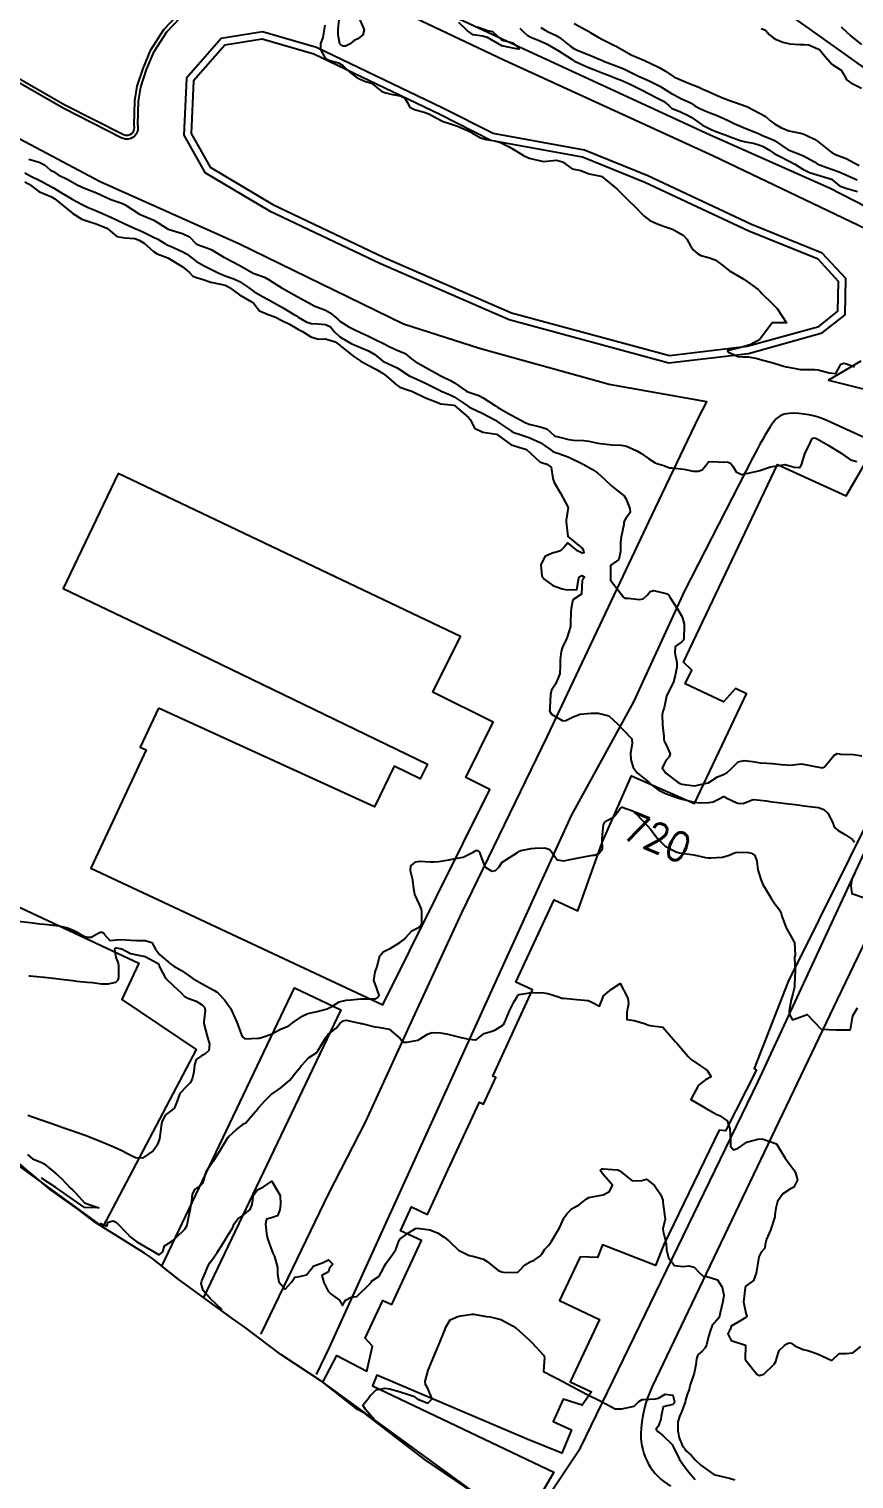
# Model space of a CAD drawing. Header units: metres. Extents: x 307586 to 320046, y 7427249 to 7434250.
# Drawn here: x 308768.1 to 308882.6, y 7432705.4 to 7432906.7 of the extents above; entities that cross this region are included whole.
import ezdxf
from ezdxf.enums import TextEntityAlignment as Align

# ---------------------------------------------------------------- set-up
doc = ezdxf.new("R2010")
doc.units = ezdxf.units.M
doc.header["$MEASUREMENT"] = 0
for name, color, linetype in [('Area', 45, 'Continuous'), ('Area Verde e Lazer', 45, 'Continuous'), ('Cotas', 45, 'Continuous'), ('Curvas de Nivel 1m', 11, 'Continuous'), ('Curvas de Nivel 5m', 15, 'Continuous'), ('Divisa', 42, 'FENCELINE2'), ('Edificações', 30, 'Continuous'), ('Linha Férrea', 20, 'Continuous'), ('Vias Primárias', 230, 'Continuous')]:
    doc.layers.add(name, color=color, linetype=linetype)
doc.styles.add('Style-STANDARD', font='STANDARD.shx')
doc.linetypes.add('FENCELINE2', pattern='A,0.25,-0.1,[132,ltypeshp.shx,S=0.1,R=0,X=-0.1,Y=0],-0.1,1', length=1.45)

msp = doc.modelspace()

# ---------------------------------------------------------------- linework, layer by layer
at = {"layer": 'Area'}
msp.add_polyline3d([(308831.27, 7432702.46, 730.18), (308823.05, 7432708, 729.55), (308814.64, 7432714.52, 723.76), (308813.67, 7432715.02, 728.98), (308808.86, 7432718.8, 725.49), (308803.02, 7432722.67, 722.21), (308798.07, 7432726.41, 722.05), (308796.21, 7432727.67, 724.45), (308788.72, 7432733.15, 725.31), (308785.21, 7432735.98, 721), (308784.11, 7432736.7, 720.99), (308777.22, 7432741.03, 728.36), (308774.98, 7432742.72, 728.29), (308771.01, 7432745.55, 728.18), (308766.45, 7432749.34, 727.89)], dxfattribs=at)
at = {"layer": 'Area Verde e Lazer'}
msp.add_lwpolyline([(308754.9, 7432907.67), (308763.75, 7432901.5), (308773.02, 7432896.19), (308781.18, 7432892.07, 0.676564), (308782.65, 7432893.36), (308782.75, 7432896.75), (308783.09, 7432898.77), (308783.91, 7432901.24), (308784.98, 7432903.81), (308786.79, 7432906.63), (308789.59, 7432909.6)], format="xyb", dxfattribs=at)
msp.add_lwpolyline([(308825.09, 7432894.84), (308807.62, 7432903.2), (308800.42, 7432905.31), (308795.24, 7432904.46), (308790.9, 7432899.5), (308790.58, 7432892.2), (308793.23, 7432887.52), (308801.91, 7432882.34), (308817.26, 7432875.04), (308835.04, 7432867.32), (308856.97, 7432861.39), (308867.76, 7432862.66), (308877.71, 7432865.41), (308880.36, 7432867.52), (308880.47, 7432871.67), (308877.61, 7432874.73), (308867.98, 7432878.64), (308853.58, 7432885.42), (308844.9, 7432888.91), (308832.19, 7432891.24)], close=True, dxfattribs=at)
at = {"layer": 'Curvas de Nivel 1m', "flags": 128}
for points, elevation in [([(308813.73, 7432908.62), (308814.58, 7432906.61), (308814.41, 7432905.9), (308813.7, 7432905.34), (308813.2, 7432905.12), (308812.57, 7432904.63), (308811.98, 7432904.35), (308811.69, 7432904.35), (308811.45, 7432904.4), (308811.22, 7432904.65), (308810.96, 7432905.9), (308810.97, 7432906.65), (308811.12, 7432908.04)], 716), ([(308809.15, 7432907.24), (308809.05, 7432906.68), (308808.84, 7432905.54), (308808.52, 7432904.68), (308808.51, 7432903.85), (308809.17, 7432902.67), (308809.66, 7432902.37), (308811.01, 7432902.01), (308811.65, 7432901.66), (308812.71, 7432900.63), (308813.63, 7432899.93), (308814.79, 7432899.44), (308815.62, 7432899.17), (308816.36, 7432898.59), (308817.06, 7432898.03), (308817.61, 7432897.84), (308818.52, 7432897.64), (308819.6, 7432897.42), (308820.2, 7432897.14), (308820.57, 7432896.54), (308820.94, 7432895.88), (308821.58, 7432895.55), (308822.91, 7432895.17), (308823.58, 7432894.93), (308824.38, 7432894.49), (308825.56, 7432893.86), (308826.43, 7432893.6), (308827.55, 7432893.24), (308829.34, 7432892.43), (308829.54, 7432892.31), (308830.73, 7432891.61), (308831.53, 7432891.37), (308832.75, 7432891.17), (308833.53, 7432890.95), (308834.74, 7432890.37), (308835.52, 7432889.88), (308836.7, 7432889.14), (308837.5, 7432888.79), (308839.49, 7432888.31), (308841.29, 7432888.49), (308841.5, 7432888.47), (308842.12, 7432888.27), (308843.48, 7432887.28), (308844.66, 7432887.07), (308845.48, 7432886.72), (308845.83, 7432886.59), (308847.47, 7432886.27), (308847.61, 7432886.21), (308849.46, 7432884.69), (308849.72, 7432884.45), (308849.99, 7432884.18), (308851.43, 7432882.74), (308852.06, 7432882.15), (308853.41, 7432880.77), (308854.25, 7432880.13), (308855.4, 7432879.6), (308856.16, 7432879.34), (308857.39, 7432878.91), (308858.88, 7432878.07), (308859.37, 7432877.54), (308859.88, 7432876.59), (308860.26, 7432876.06), (308860.85, 7432875.55), (308861.35, 7432875.28), (308862.4, 7432874.98), (308863.34, 7432874.66), (308864.22, 7432874.01), (308865.32, 7432873.13), (308867.3, 7432871.97), (308869.29, 7432870.54), (308869.59, 7432870.25), (308869.86, 7432869.94), (308871.26, 7432868.58), (308871.91, 7432867.91), (308873.23, 7432865.9), (308871.23, 7432865.92), (308869.76, 7432863.94), (308869.51, 7432863.65), (308869.2, 7432863.39), (308868.26, 7432862.89), (308867.19, 7432862.58), (308866.71, 7432862.46), (308865.18, 7432862.09), (308865.11, 7432862.07), (308865.05, 7432862), (308865.18, 7432861.83), (308866.45, 7432861.25), (308867.18, 7432861.2), (308867.95, 7432861.19), (308869.17, 7432860.96), (308869.96, 7432860.72), (308871.17, 7432860.38), (308872.86, 7432859.9), (308873.16, 7432859.81), (308873.28, 7432859.78), (308875.16, 7432859.45), (308875.62, 7432859.41), (308877.16, 7432859.41), (308877.63, 7432859.37), (308879.15, 7432858.97), (308880.09, 7432858.88), (308880.6, 7432859.82), (308880.79, 7432860.19), (308881.17, 7432860.29), (308881.58, 7432860.22), (308882.68, 7432859.79)], 716), ([(308830.33, 7432907.03), (308831.71, 7432906.5), (308832.39, 7432906.39), (308833.7, 7432905.15), (308835.26, 7432904.8), (308835.69, 7432904.42), (308835.73, 7432904.4), (308835.79, 7432904.36), (308836.13, 7432903.91), (308835.69, 7432903.95), (308833.69, 7432904.38), (308831.7, 7432905.54), (308831.01, 7432905.71), (308829.71, 7432905.92), (308828.95, 7432906.44), (308827.72, 7432907.62)], 716), ([(308839.12, 7432906.91), (308839.72, 7432906.56), (308839.87, 7432906.46), (308840.16, 7432906.3), (308841.24, 7432905.82), (308841.71, 7432905.54), (308843.32, 7432904.26), (308843.69, 7432904.01), (308844.16, 7432903.78), (308845.68, 7432903.18), (308847.45, 7432902.42), (308847.66, 7432902.33), (308847.94, 7432902.21), (308849.66, 7432901.57), (308850.66, 7432901.18), (308851.65, 7432900.67), (308852.7, 7432900.15), (308853.64, 7432899.74), (308854.35, 7432899.42), (308855.62, 7432898.78), (308856.74, 7432898.1), (308857.28, 7432897.76), (308857.61, 7432897.57), (308858.66, 7432897.02), (308859.6, 7432896.61), (308859.97, 7432896.43), (308860.52, 7432896.06), (308861.2, 7432895.66), (308861.59, 7432895.47), (308862.49, 7432895.13), (308863.58, 7432894.72), (308865.12, 7432894), (308865.57, 7432893.78), (308865.95, 7432893.61), (308867.56, 7432892.91), (308869.32, 7432892.18), (308869.54, 7432892.09), (308869.89, 7432891.94), (308871.07, 7432891.46), (308871.54, 7432891.22), (308873.47, 7432889.95), (308873.52, 7432889.93), (308873.6, 7432889.9), (308875.51, 7432889.16), (308877.1, 7432888.26), (308877.5, 7432888), (308877.82, 7432887.85), (308879.49, 7432887.27), (308880.56, 7432886.89), (308881.48, 7432886.46), (308883.03, 7432885.78)], 714), ([(308843.73, 7432907.48), (308845.36, 7432906.6), (308845.71, 7432906.42), (308845.83, 7432906.35), (308845.99, 7432906.24), (308847.07, 7432905.59), (308847.7, 7432905.27), (308849.55, 7432904.34), (308849.69, 7432904.26), (308849.74, 7432904.24), (308849.8, 7432904.19), (308851.68, 7432903.12), (308853.49, 7432902.32), (308853.66, 7432902.25), (308853.92, 7432902.14), (308855.65, 7432901.3), (308856.41, 7432900.87), (308857.6, 7432900.09), (308857.64, 7432900.06), (308857.69, 7432900.04), (308859.63, 7432899.21), (308861.05, 7432898.62), (308861.62, 7432898.38), (308862.4, 7432898.03), (308863.61, 7432897.5), (308864.48, 7432897.13), (308865.6, 7432896.7), (308866.14, 7432896.53), (308867.59, 7432896.02), (308867.7, 7432895.97), (308869.58, 7432894.98), (308870.26, 7432894.62), (308871.07, 7432893.93), (308871.57, 7432893.54), (308872.44, 7432893.03), (308873.55, 7432892.57), (308875.18, 7432892.25), (308875.55, 7432892.15), (308876.16, 7432891.87), (308877.1, 7432891.42), (308877.54, 7432891.15), (308879.14, 7432889.83), (308879.52, 7432889.55), (308880.04, 7432889.3), (308881.51, 7432888.72), (308883.34, 7432887.78)], 713), ([(308869.72, 7432906.78), (308870.32, 7432906.54), (308870.84, 7432905.93), (308871.32, 7432905.54), (308871.71, 7432905.31), (308872.74, 7432904.87), (308873.7, 7432904.65), (308875.02, 7432904.56), (308875.7, 7432904.58), (308876.34, 7432904.51), (308877.69, 7432903.93), (308877.8, 7432903.85), (308878.36, 7432903.17), (308879.52, 7432901.83), (308879.66, 7432901.75), (308880.84, 7432901), (308881.51, 7432899.8), (308881.64, 7432899.63), (308882.17, 7432899.26), (308883.62, 7432898.51)], 712), ([(308883.7, 7432904.58), (308882.12, 7432905.8), (308881.72, 7432906.2), (308880.86, 7432906.95)], 712), ([(308768.02, 7432888.63), (308769.48, 7432888.2), (308770.19, 7432887.85), (308771.04, 7432887.13), (308771.34, 7432886.99), (308771.47, 7432886.92), (308772.1, 7432886.48), (308773.46, 7432885.82), (308774.75, 7432885.09), (308775.45, 7432884.74), (308776.01, 7432884.5), (308777.44, 7432883.96), (308779.42, 7432883.03), (308780.94, 7432882.53), (308781.42, 7432882.29), (308783.4, 7432880.98), (308785.39, 7432880.17), (308787.37, 7432878.93), (308789.37, 7432878.3), (308790.32, 7432877.86), (308791.26, 7432876.88), (308791.32, 7432876.85), (308791.35, 7432876.83), (308791.44, 7432876.79), (308793.35, 7432876.1), (308795.13, 7432875.05), (308795.33, 7432874.92), (308795.39, 7432874.89), (308795.48, 7432874.84), (308797.32, 7432873.89), (308799.18, 7432872.79), (308799.3, 7432872.74), (308800.75, 7432872.23), (308801.29, 7432871.95), (308803.22, 7432870.74), (308803.28, 7432870.7), (308803.37, 7432870.65), (308805.27, 7432869.58), (308806.9, 7432868.7), (308807.12, 7432868.56), (308807.25, 7432868.48), (308807.67, 7432868.26), (308809.24, 7432867.65), (308809.88, 7432867.3), (308810.68, 7432866.65), (308810.97, 7432866.39), (308811.23, 7432866.16), (308812.48, 7432865.36), (308813.22, 7432864.99), (308813.98, 7432864.61), (308815.2, 7432864.04), (308816.23, 7432863.56), (308817.19, 7432863.07), (308818.15, 7432862.56), (308819.18, 7432862.13), (308820.28, 7432861.64), (308821.17, 7432860.91), (308821.66, 7432860.52), (308823.15, 7432859.69), (308824.84, 7432858.78), (308825.13, 7432858.62), (308825.41, 7432858.48), (308826.57, 7432857.9), (308827.12, 7432857.57), (308828.82, 7432856.43), (308829.11, 7432856.28), (308830.49, 7432855.8), (308831.1, 7432855.49), (308832.81, 7432854.38), (308833.09, 7432854.21), (308833.48, 7432853.99), (308835.07, 7432853.11), (308836.42, 7432852.34), (308836.85, 7432852.12), (308837.06, 7432852.03), (308837.52, 7432851.86), (308839.05, 7432851.49), (308839.93, 7432851.17), (308840.95, 7432850.28), (308841.04, 7432850.21), (308841.15, 7432850.18), (308843.03, 7432849.71), (308843.65, 7432849.63), (308845.03, 7432849.57), (308845.8, 7432849.46), (308847.03, 7432849.21), (308848.19, 7432849.04), (308849.02, 7432848.97), (308850.26, 7432848.94), (308851.02, 7432848.8), (308852.45, 7432848.15), (308853.01, 7432847.8), (308854.09, 7432847.05), (308855, 7432846.47), (308855.24, 7432846.36), (308856.18, 7432846.1), (308856.77, 7432845.87), (308856.99, 7432845.79), (308857.32, 7432845.76), (308858.99, 7432845.57), (308860.26, 7432845.33), (308860.99, 7432845.3), (308861.54, 7432845.48), (308861.99, 7432846.03), (308862.42, 7432846.6), (308863, 7432846.67), (308864.44, 7432846.57), (308865, 7432846.59), (308865.44, 7432846.43), (308865.76, 7432845.99), (308866.22, 7432845.22), (308866.98, 7432844.84), (308867.9, 7432845.04), (308868.99, 7432845.27), (308869.51, 7432845.42), (308870.99, 7432845.93), (308873, 7432846.23), (308874.36, 7432845.89), (308874.99, 7432845.83), (308875.13, 7432845.88), (308875.33, 7432846.21), (308875.82, 7432847.87), (308876.25, 7432848.64), (308876.79, 7432849.85), (308877.04, 7432849.95), (308877.4, 7432849.85), (308879.03, 7432848.9), (308880.81, 7432847.81), (308881.01, 7432847.65), (308882.11, 7432846.9), (308883, 7432846.65)], 717), ([(308767.47, 7432886.75), (308768.33, 7432886.29), (308769.46, 7432885.72), (308769.85, 7432885.54), (308770.57, 7432885.13), (308771.45, 7432884.64), (308772.59, 7432883.95), (308773.43, 7432883.45), (308774.05, 7432883.09), (308775.42, 7432882.35), (308776.28, 7432881.94), (308777.41, 7432881.45), (308778.34, 7432881.04), (308779.4, 7432880.58), (308780.19, 7432880.21), (308781.38, 7432879.66), (308782.89, 7432878.98), (308783.37, 7432878.78), (308783.77, 7432878.58), (308785.36, 7432877.81), (308785.95, 7432877.54), (308786.91, 7432876.94), (308787.18, 7432876.76), (308787.35, 7432876.68), (308787.78, 7432876.49), (308789.34, 7432875.82), (308789.94, 7432875.51), (308790.71, 7432874.89), (308791.33, 7432874.42), (308792.3, 7432873.89), (308793.31, 7432873.38), (308794.33, 7432872.85), (308795.3, 7432872.45), (308796.5, 7432872.02), (308797.29, 7432871.63), (308798.52, 7432870.8), (308799.28, 7432870.28), (308800.46, 7432869.57), (308801.26, 7432869.15), (308802.01, 7432868.75), (308803.25, 7432868.06), (308804.92, 7432867.04), (308805.23, 7432866.87), (308805.33, 7432866.81), (308805.45, 7432866.72), (308806.55, 7432866.03), (308807.22, 7432865.81), (308808.15, 7432865.75), (308809.22, 7432865.68), (308809.91, 7432865.35), (308810.48, 7432864.65), (308811.2, 7432863.95), (308812.78, 7432863.03), (308813.19, 7432862.85), (308813.74, 7432862.61), (308815.18, 7432862), (308816.09, 7432861.5), (308817.16, 7432860.57), (308819.15, 7432859.65), (308820.94, 7432858.52), (308821.05, 7432858.44), (308821.13, 7432858.4), (308821.3, 7432858.35), (308823.12, 7432857.55), (308825.03, 7432856.56), (308825.11, 7432856.52), (308825.14, 7432856.51), (308825.2, 7432856.48), (308826.54, 7432855.89), (308827.1, 7432855.62), (308828.88, 7432854.43), (308829.09, 7432854.28), (308829.41, 7432854.11), (308831.08, 7432853.31), (308832.81, 7432852.38), (308833.06, 7432852.22), (308833.54, 7432851.89), (308835.05, 7432850.88), (308835.39, 7432850.7), (308836.38, 7432850.34), (308837.04, 7432850.12), (308837.34, 7432850.03), (308839.03, 7432849.28), (308840.5, 7432848.29), (308840.78, 7432848.05), (308841.01, 7432847.95), (308841.46, 7432847.82), (308843, 7432847.25), (308844.9, 7432846.34), (308844.99, 7432846.3), (308845.03, 7432846.28), (308845.11, 7432846.24), (308846.31, 7432845.54), (308846.98, 7432845.07), (308847.95, 7432844.2), (308848.96, 7432843.24), (308850.33, 7432842.17), (308850.67, 7432841.89), (308850.94, 7432841.5), (308851.49, 7432840.15), (308851.5, 7432839.57), (308850.9, 7432838.74), (308850.67, 7432838.39), (308850.65, 7432838.16), (308850.63, 7432837.9), (308850.28, 7432836.17), (308850.16, 7432835.47), (308850.16, 7432834.17), (308849.95, 7432833.06), (308848.82, 7432832.26), (308848.79, 7432832.23), (308848.78, 7432832.19), (308848.8, 7432830.19), (308850.3, 7432828.17), (308850.49, 7432827.88), (308850.77, 7432827.67), (308851.26, 7432827.66), (308852.77, 7432827.51), (308853.32, 7432827.58), (308853.93, 7432828.13), (308854.32, 7432828.58), (308854.78, 7432828.72), (308856.53, 7432828.34), (308856.77, 7432828.22), (308856.88, 7432828.09), (308857.05, 7432827.8), (308858.15, 7432826.08), (308858.74, 7432825.09), (308859.01, 7432824.07), (308859.02, 7432823.78), (308858.97, 7432822.07), (308858.92, 7432821.85), (308858.7, 7432821.61), (308857.79, 7432820.98), (308857.74, 7432820.08), (308858, 7432818.74), (308858.02, 7432818.08), (308857.79, 7432816.93), (308857.52, 7432816.08), (308857.25, 7432815.46), (308856.61, 7432814.22), (308856.57, 7432814.09), (308856.22, 7432812.46), (308856.12, 7432812.1), (308855.98, 7432811.5), (308856, 7432810.1), (308856.18, 7432808.46), (308856.19, 7432808.1), (308856.25, 7432807.81), (308856.52, 7432807.3), (308857.07, 7432806.08), (308856.96, 7432805.63), (308856.5, 7432805.16), (308855.95, 7432804.1), (308856.48, 7432803.39), (308858.18, 7432802.07), (308858.46, 7432801.92), (308858.69, 7432801.84), (308860.46, 7432801.61), (308862.36, 7432802.02), (308862.43, 7432802.05), (308862.46, 7432802.08), (308863.64, 7432802.85), (308864.48, 7432803.2), (308865.01, 7432803.46), (308865.53, 7432803.98), (308866.5, 7432804.93), (308867.33, 7432805.13), (308868.5, 7432804.98), (308869.61, 7432804.83), (308870.5, 7432804.75), (308871.29, 7432804.71), (308872.5, 7432804.59), (308873.9, 7432804.48), (308874.5, 7432804.56), (308875.31, 7432804.68), (308876.5, 7432804.44), (308878.2, 7432804.13), (308878.5, 7432804.26), (308879.22, 7432805.11), (308879.79, 7432805.82), (308880.24, 7432806.09), (308880.52, 7432806.04), (308880.72, 7432806.01), (308882.51, 7432805.99), (308883.7, 7432805.77)], 718), ([(308767.46, 7432885.47), (308768.08, 7432885.16), (308769.44, 7432884.17), (308771.16, 7432883.39), (308771.43, 7432883.27), (308771.65, 7432883.12), (308773.41, 7432881.68), (308774.16, 7432881.09), (308775.39, 7432880.31), (308776.5, 7432879.95), (308777.38, 7432879.67), (308778.84, 7432879.04), (308779.37, 7432878.64), (308780.26, 7432877.92), (308781.36, 7432877.7), (308782.74, 7432877.61), (308783.36, 7432877.4), (308784.04, 7432876.97), (308785.34, 7432875.8), (308785.85, 7432875.47), (308787.33, 7432874.93), (308789.32, 7432873.72), (308790.35, 7432872.89), (308790.82, 7432872.41), (308791.3, 7432872.2), (308792.25, 7432871.92), (308793.29, 7432871.57), (308794.88, 7432871.25), (308795.29, 7432871.14), (308795.5, 7432871.06), (308795.9, 7432870.83), (308797.27, 7432869.8), (308799.05, 7432868.79), (308799.25, 7432868.58), (308800.06, 7432867.6), (308801.24, 7432867.09), (308802.2, 7432866.75), (308803.23, 7432866.2), (308804.22, 7432865.74), (308805.22, 7432865.14), (308805.49, 7432864.99), (308806.02, 7432864.71), (308807.2, 7432863.95), (308808.23, 7432863.65), (308809.2, 7432863.69), (308810.57, 7432863.27), (308811.19, 7432862.81), (308811.39, 7432862.64), (308813.17, 7432861.22), (308814.11, 7432860.61), (308815.15, 7432860.01), (308816.29, 7432859.44), (308817.14, 7432858.92), (308817.65, 7432858.56), (308819.12, 7432857.25), (308819.55, 7432856.98), (308820.9, 7432856.52), (308821.06, 7432856.47), (308821.11, 7432856.45), (308821.22, 7432856.41), (308823.1, 7432855.51), (308824.68, 7432854.9), (308825.09, 7432854.69), (308825.25, 7432854.64), (308827.09, 7432854.47), (308827.14, 7432854.45), (308829.07, 7432852.76), (308829.36, 7432852.43), (308829.92, 7432851.29), (308831.05, 7432850.75), (308832.95, 7432850.47), (308833.04, 7432850.43), (308833.11, 7432850.38), (308835.02, 7432848.99), (308836.97, 7432848.38), (308837.01, 7432848.37), (308837.11, 7432848.33), (308839, 7432846.62), (308839.21, 7432846.52), (308839.97, 7432846.3), (308840.57, 7432845.86), (308840.78, 7432844.28), (308840.96, 7432843.75), (308841.84, 7432842.27), (308842.92, 7432840.26), (308842.64, 7432838.52), (308842.64, 7432838.26), (308842.87, 7432836.26), (308844.86, 7432834.64), (308844.99, 7432834.38), (308845.04, 7432834.24), (308845.1, 7432833.99), (308844.85, 7432833.93), (308844.21, 7432834.25), (308842.86, 7432835.37), (308842.38, 7432834.74), (308841.85, 7432834.27), (308841.12, 7432834.01), (308840.85, 7432833.95), (308839.67, 7432833.47), (308839.11, 7432832.31), (308839.27, 7432830.77), (308839.58, 7432830.3), (308840.79, 7432829.45), (308842.06, 7432828.99), (308842.78, 7432828.83), (308844.13, 7432828.89), (308844.35, 7432830.24), (308844.42, 7432830.63), (308844.81, 7432830.81), (308845.18, 7432830.61), (308844.89, 7432830.24), (308844.87, 7432830.17), (308844.77, 7432828.24), (308843.57, 7432827.45), (308843.35, 7432826.25), (308843.3, 7432825.71), (308843.26, 7432824.25), (308843.22, 7432823.76), (308842.79, 7432822.26), (308842.77, 7432822.19), (308842.7, 7432822.05), (308842.11, 7432820.85), (308841.94, 7432820.27), (308841.8, 7432819.14), (308841.81, 7432818.27), (308841.74, 7432817.17), (308841.4, 7432816.27), (308841.15, 7432815.75), (308840.62, 7432814.88), (308840.44, 7432814.28), (308840.39, 7432812.48), (308840.36, 7432812.28), (308840.31, 7432812.01), (308840.58, 7432811.57), (308842.17, 7432810.66), (308842.57, 7432810.68), (308843.63, 7432811.2), (308844.58, 7432811.56), (308846.09, 7432811.73), (308846.58, 7432811.7), (308847.1, 7432811.69), (308848.57, 7432811.34), (308849.83, 7432810.18), (308850.55, 7432809.39), (308851.75, 7432808.15), (308851.82, 7432807.45), (308851.56, 7432806.15), (308851.62, 7432805.27), (308851.95, 7432804.15), (308852.48, 7432803.42), (308854.1, 7432802.12), (308854.46, 7432801.82), (308855.42, 7432801.07), (308856.45, 7432800.56), (308857.74, 7432800.08), (308858.44, 7432799.85), (308858.74, 7432799.77), (308860.43, 7432799.34), (308861.21, 7432799.26), (308862.43, 7432799.31), (308863.04, 7432799.41), (308864.24, 7432800), (308864.37, 7432800.08), (308864.44, 7432800.11), (308864.56, 7432800.12), (308864.78, 7432799.99), (308866.43, 7432799.22), (308867.23, 7432799.16), (308868.44, 7432799.66), (308868.67, 7432799.71), (308870.44, 7432799.51), (308870.91, 7432799.45), (308872.43, 7432799.27), (308873.14, 7432799.18), (308874.43, 7432799.01), (308875.42, 7432798.87), (308876.43, 7432798.75), (308877.66, 7432798.6), (308878.42, 7432798.35), (308878.98, 7432797.82), (308879.56, 7432796.66), (308879.89, 7432795.81), (308880.39, 7432795.4), (308881.41, 7432794.82), (308882.38, 7432794.17), (308882.69, 7432793.78)], 719), ([(308882.68, 7432789.42), (308882.31, 7432788.66), (308882.18, 7432787.78), (308882.29, 7432786.67), (308883.94, 7432786.1)], 719), ([(308768.05, 7432775.23), (308768.13, 7432775.22), (308768.2, 7432775.22), (308769.15, 7432775.13), (308770.13, 7432775.05), (308770.21, 7432775.04), (308772.13, 7432774.8), (308772.46, 7432774.76), (308774.13, 7432774.57), (308774.69, 7432774.51), (308776.12, 7432774.37), (308776.87, 7432774.29), (308778.12, 7432774.14), (308779.03, 7432774.1), (308780.12, 7432774.35), (308780.45, 7432774.68), (308780.51, 7432775), (308780.55, 7432776.59), (308780.48, 7432777), (308780.16, 7432777.8), (308779.98, 7432779), (308780.18, 7432779.12), (308780.93, 7432778.99), (308782.17, 7432778.35), (308783.01, 7432778.14), (308784.17, 7432777.92), (308785.98, 7432776.93), (308786.07, 7432776.84), (308786.15, 7432776.56), (308786.99, 7432774.92), (308788.12, 7432773.83), (308789.17, 7432772.89), (308789.62, 7432772.41), (308790.1, 7432772.15), (308791.25, 7432771.71), (308792.09, 7432771.19), (308792.4, 7432770.86), (308792.5, 7432770.43), (308792.31, 7432768.86), (308792.33, 7432768.59), (308792.79, 7432766.85), (308793.12, 7432765.75), (308793.02, 7432764.85), (308792.49, 7432764.37), (308792, 7432764.12), (308791.27, 7432763.59), (308791.02, 7432762.87), (308790.94, 7432761.9), (308790.71, 7432760.87), (308790.45, 7432760.38), (308789.95, 7432759.92), (308789.02, 7432758.89), (308788.72, 7432758.1), (308788.28, 7432756.9), (308787.91, 7432756.59), (308786.97, 7432755.86), (308786.52, 7432754.92), (308786.42, 7432754.39), (308786.23, 7432752.93), (308786.19, 7432752.6), (308785.85, 7432751.71), (308785.29, 7432750.94), (308783.83, 7432749.91), (308782.83, 7432749.97), (308781.84, 7432750.48), (308780.85, 7432750.99), (308779.85, 7432751.43), (308778.72, 7432751.89), (308777.86, 7432752.27), (308775.86, 7432753.05), (308773.87, 7432753.75), (308772.88, 7432754.09), (308771.88, 7432754.43), (308769.89, 7432755.12), (308768.4, 7432755.64), (308767.9, 7432755.82)], 721), ([(308777.93, 7432740.89), (308778.84, 7432740.45), (308779.05, 7432741.01), (308779.73, 7432741.22), (308780.22, 7432741), (308781.71, 7432739.41), (308782.09, 7432738.98), (308783.01, 7432738.3), (308786.11, 7432736.49), (308786.62, 7432736.92), (308786.89, 7432737.72), (308787.69, 7432738.24), (308788.06, 7432738.54), (308788.49, 7432738.9), (308789.71, 7432740.06), (308790, 7432740.59), (308790.08, 7432740.88), (308790.32, 7432742.29), (308790.46, 7432742.87), (308790.65, 7432743.99), (308790.76, 7432744.87), (308791.1, 7432745.55), (308791.78, 7432746.01), (308792.19, 7432746.46), (308792.34, 7432746.85), (308792.65, 7432748.02), (308793.15, 7432748.85), (308793.46, 7432749.21), (308793.83, 7432749.71), (308794.52, 7432750.83), (308795.49, 7432752.44), (308795.7, 7432752.81), (308795.78, 7432752.89), (308795.87, 7432752.96), (308796.82, 7432753.86), (308797.89, 7432754.7), (308797.95, 7432754.73), (308798.11, 7432754.79), (308799.17, 7432756.04), (308799.81, 7432756.76), (308799.86, 7432756.82), (308799.91, 7432756.88), (308800.81, 7432757.87), (308801.66, 7432758.74), (308801.81, 7432758.87), (308801.95, 7432758.96), (308803, 7432759.68), (308803.96, 7432760.46), (308804.21, 7432760.72), (308805.3, 7432762.03), (308805.85, 7432762.69), (308805.91, 7432762.77), (308805.99, 7432762.88), (308806.84, 7432763.84), (308808.01, 7432764.6), (308808.06, 7432764.63), (308808.1, 7432764.67), (308808.18, 7432764.83), (308809.25, 7432766.65), (308809.58, 7432767.11), (308810.05, 7432767.47), (308810.72, 7432767.97), (308811.2, 7432768.63), (308811.69, 7432769), (308812.07, 7432769.07), (308814.01, 7432768.65), (308814.06, 7432768.64), (308814.1, 7432768.63), (308814.28, 7432768.6), (308816.06, 7432768.16), (308816.52, 7432768.1), (308818.05, 7432767.83), (308819.61, 7432766.53), (308819.78, 7432766.27), (308820.03, 7432766), (308820.53, 7432766.02), (308822.03, 7432766.3), (308822.17, 7432766.36), (308822.36, 7432766.5), (308823.38, 7432767.15), (308824.05, 7432767.34), (308825.21, 7432767.3), (308826.04, 7432767.2), (308827.69, 7432766.78), (308828.04, 7432766.68), (308829.13, 7432766.42), (308830.03, 7432766.33), (308830.18, 7432766.41), (308831.23, 7432767.21), (308832.05, 7432767.44), (308832.72, 7432767.7), (308833.83, 7432768.36), (308833.95, 7432768.47), (308834.07, 7432768.71), (308834.79, 7432770.35), (308835.43, 7432771.67), (308835.83, 7432772.33), (308835.94, 7432772.5), (308836.11, 7432772.62), (308837.55, 7432772.88), (308838.11, 7432772.9), (308839.54, 7432772.86), (308840.11, 7432772.8), (308841.7, 7432772.27), (308841.98, 7432772.14), (308842.1, 7432772.11), (308842.25, 7432772.11), (308844.1, 7432771.95), (308845.67, 7432771.79), (308846.1, 7432771.63), (308847.28, 7432771.01), (308847.71, 7432772.19), (308847.84, 7432772.46), (308848.11, 7432772.69), (308848.91, 7432773.39), (308850.13, 7432774.17), (308851.2, 7432772.15), (308851.31, 7432771.37), (308851.05, 7432770.16), (308851.08, 7432769.16), (308852.07, 7432769.01), (308853.64, 7432768.55), (308854.07, 7432768.38), (308854.3, 7432768.35), (308856.06, 7432768.09), (308857.83, 7432766.07), (308858.03, 7432765.84), (308859.56, 7432764.05), (308860.01, 7432763.63), (308861.29, 7432762.73), (308861.99, 7432762.26), (308862.26, 7432762.02), (308862.77, 7432761.22), (308861.97, 7432760.78), (308860.99, 7432760.03), (308859.94, 7432758.05), (308861.93, 7432756.89), (308863.46, 7432756), (308863.91, 7432755.82), (308865, 7432755.08), (308865.34, 7432753.98), (308865.47, 7432752.37), (308865.46, 7432751.98), (308865.45, 7432751.57), (308865.85, 7432751.06), (308866.51, 7432751.31), (308867.42, 7432751.95), (308867.7, 7432752.12), (308867.87, 7432752.17), (308869.25, 7432752.56), (308869.87, 7432752.58), (308871.86, 7432751.9), (308873.05, 7432749.89), (308873.83, 7432748.84), (308874.26, 7432748.31), (308874.48, 7432747.87), (308874.76, 7432746.91), (308874.24, 7432745.87), (308873.79, 7432745.66), (308872.7, 7432744.98), (308872, 7432743.9), (308871.94, 7432743.73), (308871.76, 7432742.95), (308871.63, 7432742.02), (308871.63, 7432741.9), (308871.62, 7432741.78), (308871, 7432739.91), (308870.46, 7432738.67), (308870.27, 7432737.92), (308870.2, 7432737.42), (308869.69, 7432736.86), (308869.4, 7432736.21), (308869.34, 7432735.93), (308869.12, 7432734.47), (308869.02, 7432733.94), (308868.66, 7432732.92), (308867.63, 7432732.19), (308867.52, 7432732.05), (308867.49, 7432731.95), (308867.29, 7432730.27), (308867.28, 7432729.95), (308867.59, 7432728.39), (308867.72, 7432727.95), (308867.66, 7432727.87), (308867.58, 7432727.8), (308866.44, 7432727.1), (308865.56, 7432726.57), (308865.39, 7432726.14), (308865.31, 7432725.97), (308865.07, 7432725.5), (308865.54, 7432724.61), (308867.53, 7432723.95), (308867.5, 7432721.95), (308869.11, 7432719.93), (308869.48, 7432719.75), (308870.08, 7432719.92), (308871.5, 7432721.3), (308871.74, 7432721.66), (308871.79, 7432721.9), (308872.23, 7432723.19), (308872.95, 7432723.89), (308873.29, 7432724.13), (308873.54, 7432724.28), (308873.88, 7432724.22), (308874.39, 7432723.87), (308875.53, 7432723.36), (308876.17, 7432723.19), (308877.52, 7432722.75), (308879.5, 7432721.81), (308880.54, 7432722.77), (308881.52, 7432722.77), (308882.43, 7432722.86), (308883.53, 7432723.76)], 721), ([(308767.84, 7432750.44), (308768.52, 7432749.83), (308769.82, 7432749.31), (308770.14, 7432749.12), (308771.8, 7432747.77), (308772.56, 7432747.09), (308773.78, 7432745.79), (308774.16, 7432745.46), (308774.58, 7432745.07), (308775.75, 7432743.72), (308777.74, 7432743.03), (308775.74, 7432743.05), (308772.84, 7432745.09), (308771.78, 7432745.83), (308769.79, 7432747.12)], 721), ([(308794.87, 7432728.85), (308793.21, 7432730.43), (308792.24, 7432731.54), (308791.96, 7432732.52), (308792.07, 7432732.86), (308792.53, 7432733.96), (308792.89, 7432734.85), (308793.15, 7432735.36), (308793.67, 7432736.09), (308794.18, 7432736.83), (308794.77, 7432737.74), (308795.42, 7432738.81), (308795.71, 7432739.27), (308796.31, 7432740.21), (308796.55, 7432740.8), (308797.03, 7432741.5), (308797.73, 7432741.97), (308798.78, 7432742.77), (308799.06, 7432743.47), (308799.24, 7432744.77), (308799.78, 7432745.53), (308800.6, 7432745.94), (308801.79, 7432746.74), (308802.95, 7432744.73), (308802.97, 7432743.51), (308802.87, 7432742.73), (308802.58, 7432741.89), (308801.73, 7432741.63), (308801.04, 7432741.43), (308800.87, 7432740.75), (308801.02, 7432739.44), (308801.18, 7432738.75), (308801.68, 7432737.31), (308801.93, 7432736.74), (308802.13, 7432736.27), (308802.54, 7432734.73), (308802.57, 7432733.8), (308802.73, 7432732.73), (308803.61, 7432731.72), (308804.5, 7432732.71), (308804.95, 7432733.39), (308805.63, 7432733.47), (308806.6, 7432733.72), (308807.36, 7432734.67), (308807.48, 7432734.84), (308807.66, 7432734.94), (308808.91, 7432735.41), (308809.66, 7432735.8), (308810.22, 7432735.21), (308809.8, 7432734.65), (308809.75, 7432734.55), (308809.65, 7432734.15), (308808.7, 7432733.6), (308808.98, 7432732.66), (308809.61, 7432731.44), (308809.99, 7432731.03), (308810.54, 7432730.64), (308811.15, 7432730.18), (308811.59, 7432729.46), (308812.02, 7432730.19), (308812.79, 7432730.61), (308813.51, 7432730.7), (308813.6, 7432730.74), (308815.49, 7432732.57), (308815.54, 7432732.65), (308815.63, 7432732.81), (308816.68, 7432733.52), (308817.23, 7432734.55), (308817.35, 7432734.85), (308817.66, 7432735.33), (308818.17, 7432736.04), (308818.54, 7432736.54), (308818.98, 7432737.24), (308819.47, 7432738.53), (308819.55, 7432738.68), (308819.71, 7432738.82), (308820.74, 7432739.54), (308821.72, 7432740.14), (308822, 7432740.21), (308823.72, 7432739.98), (308824.78, 7432739.53), (308825.71, 7432738.94), (308826.33, 7432738.44), (308827.68, 7432737.15), (308829.17, 7432736.41), (308829.67, 7432736.3), (308831.15, 7432735.87), (308831.66, 7432735.58), (308833.14, 7432734.37), (308833.65, 7432734.12), (308833.92, 7432734.08), (308835.65, 7432734.04), (308835.91, 7432734.07), (308836.16, 7432734.32), (308836.89, 7432735.09), (308837.66, 7432735.5), (308838.2, 7432735.77), (308838.98, 7432736.3), (308839.3, 7432736.67), (308839.69, 7432737.29), (308840.2, 7432737.78), (308840.54, 7432738.28), (308841.72, 7432740.26), (308842.34, 7432741.65), (308842.76, 7432742.25), (308843.27, 7432742.73), (308843.76, 7432743.05), (308844.49, 7432743.5), (308845.4, 7432744.22), (308845.78, 7432744.44), (308847.26, 7432744.71), (308847.78, 7432744.82), (308848.67, 7432745.29), (308849.07, 7432746.18), (308847.81, 7432747.58), (308847.34, 7432748.19), (308847.59, 7432748.43), (308847.83, 7432748.43), (308849.72, 7432748.28), (308849.82, 7432748.27), (308849.92, 7432748.26), (308850.1, 7432748.17), (308851.8, 7432746.76), (308853.12, 7432746.81), (308853.81, 7432746.99), (308854.91, 7432746.1), (308855.25, 7432745.56), (308855.78, 7432744.83), (308856.04, 7432744.09), (308856.06, 7432743.79), (308856.29, 7432742.08), (308856.36, 7432741.46), (308856.07, 7432740.09), (308856.09, 7432739.72), (308856.52, 7432738.08), (308856.59, 7432737.18), (308856.86, 7432736.08), (308857.66, 7432735.02), (308858.86, 7432734.86), (308859.66, 7432734.94), (308860.41, 7432734.79), (308861.08, 7432734.03), (308861.65, 7432733.52), (308862.17, 7432733.49), (308863.64, 7432733.03), (308864.3, 7432731.99), (308864.51, 7432730.88), (308864.39, 7432729.99), (308864.04, 7432728.45), (308863.92, 7432727.99), (308863.82, 7432727.75), (308863.57, 7432727.41), (308862.9, 7432726.67), (308862.66, 7432726.01), (308862.4, 7432725.16), (308862.1, 7432724.01), (308861.95, 7432723.59), (308861.52, 7432723.09), (308860.94, 7432722.6), (308860.71, 7432722.03), (308860.65, 7432721.19), (308860.41, 7432720.04), (308859.87, 7432718.45), (308859.75, 7432718.05), (308859.7, 7432717.81), (308859.45, 7432717.08), (308859.2, 7432716.29), (308859.14, 7432716.05), (308858.68, 7432714.79), (308858.35, 7432714.06), (308858.16, 7432713.3), (308858.16, 7432712.06), (308858.34, 7432711.09), (308858.76, 7432710.06), (308859.35, 7432709.23), (308859.97, 7432708.66), (308860.55, 7432708.03), (308861.33, 7432707.28), (308863.15, 7432706), (308863.31, 7432705.94), (308864.92, 7432705.59), (308865.31, 7432705.48), (308866.04, 7432705.23)], 722), ([(308816.04, 7432713.58), (308814.77, 7432715.01), (308814.39, 7432715.62), (308815.17, 7432716.57), (308815.31, 7432716.7), (308815.44, 7432716.89), (308816.28, 7432717.73), (308817.45, 7432717.96), (308818.11, 7432717.88), (308819.45, 7432717.51), (308820.89, 7432717.06), (308821.44, 7432716.86), (308821.97, 7432716.49), (308823.43, 7432715.91), (308824.01, 7432716.47), (308823.45, 7432717.94), (308823.11, 7432718.48), (308823.07, 7432718.88), (308823.48, 7432720.48), (308824.31, 7432722.47), (308824.66, 7432723.32), (308825.13, 7432724.46), (308825.54, 7432725.45), (308825.83, 7432726.17), (308825.92, 7432726.45), (308826.55, 7432727.45), (308827.58, 7432727.93), (308828, 7432728.01), (308829.58, 7432728.23), (308829.76, 7432728.23), (308831.58, 7432727.93), (308832.07, 7432727.88), (308833.57, 7432727.52), (308835.29, 7432726.6), (308835.55, 7432726.42), (308835.67, 7432726.33), (308837.54, 7432724.63), (308837.86, 7432724.31), (308839.51, 7432722.56), (308839.64, 7432722.29), (308839.48, 7432720.29), (308840.81, 7432719.6), (308841.47, 7432719.25), (308843.37, 7432718.24), (308843.46, 7432718.2), (308843.55, 7432718.15), (308845.45, 7432717.13), (308847.43, 7432716.19), (308849.42, 7432715.11), (308850.37, 7432715.11), (308851.42, 7432715.35), (308852.07, 7432715.49), (308852.74, 7432716.13), (308853.17, 7432716.39), (308853.44, 7432716.42), (308855.06, 7432716.48), (308855.44, 7432716.6), (308856.4, 7432717.13), (308857.45, 7432717.01), (308857.67, 7432716.07), (308857.63, 7432715.87), (308857.43, 7432715.72), (308856.11, 7432715.4), (308855.82, 7432714.09), (308855.8, 7432713.69), (308855.39, 7432712.63), (308855.15, 7432712.33), (308855.18, 7432712.09), (308855.28, 7432711.99), (308855.38, 7432711.94), (308856, 7432711.46), (308857.36, 7432710.14), (308857.41, 7432710.07), (308857.45, 7432709.98), (308858.35, 7432708.06), (308859.32, 7432706.75), (308859.9, 7432706.04), (308860.57, 7432705.29)], 723)]:
    msp.add_lwpolyline(points, dxfattribs=dict(at, elevation=elevation))
at = {"layer": 'Curvas de Nivel 5m', "flags": 128}
for points, elevation in [([(308836.22, 7432906.85), (308836.73, 7432906.34), (308837.22, 7432905.85), (308837.71, 7432905.58), (308838.97, 7432905.05), (308839.7, 7432904.73), (308839.98, 7432904.59), (308840.56, 7432904.3), (308841.68, 7432903.65), (308843.45, 7432902.48), (308843.66, 7432902.34), (308843.81, 7432902.26), (308845.65, 7432901.43), (308846.5, 7432901.08), (308847.65, 7432900.64), (308848.74, 7432900.2), (308849.64, 7432899.85), (308850.16, 7432899.65), (308851.63, 7432899.03), (308853.36, 7432898.14), (308853.61, 7432898), (308853.89, 7432897.86), (308855.6, 7432896.99), (308856.16, 7432896.67), (308856.87, 7432896.1), (308857.24, 7432895.74), (308857.59, 7432895.56), (308858.42, 7432895.24), (308859.58, 7432894.69), (308859.99, 7432894.48), (308860.61, 7432894.05), (308861.56, 7432893.34), (308862.85, 7432892.73), (308863.55, 7432892.45), (308864.69, 7432892.01), (308865.54, 7432891.69), (308866.79, 7432891.24), (308867.53, 7432891.06), (308868.65, 7432890.84), (308869.53, 7432890.6), (308869.99, 7432890.41), (308870.76, 7432889.93), (308871.52, 7432889.44), (308872.46, 7432888.96), (308873.5, 7432888.43), (308874.46, 7432887.89), (308875.49, 7432887.25), (308876.4, 7432886.79), (308877.48, 7432886.45), (308879.46, 7432885.85), (308879.47, 7432885.84), (308880.58, 7432884.93), (308881.46, 7432884.63), (308883.1, 7432884.14)], 715), ([(308766.55, 7432782.83), (308768.22, 7432782.63), (308769.55, 7432782.46), (308770.22, 7432782.39), (308771.02, 7432782.31), (308772.21, 7432782.17), (308773.42, 7432781.88), (308774.21, 7432781.58), (308774.54, 7432781.41), (308775.13, 7432781.07), (308775.83, 7432780.69), (308776.2, 7432780.58), (308776.67, 7432780.58), (308777.43, 7432781.04), (308777.96, 7432781.28), (308778.21, 7432781.28), (308778.39, 7432781.21), (308778.5, 7432781.03), (308779.3, 7432780.12), (308780.2, 7432780.24), (308780.89, 7432780.3), (308782.19, 7432780.17), (308783.01, 7432780.15), (308784.19, 7432780.16), (308785.11, 7432779.86), (308785.62, 7432778.94), (308786.17, 7432778.21), (308787.69, 7432776.91), (308788.15, 7432776.57), (308789.21, 7432775.96), (308790.14, 7432775.33), (308790.8, 7432774.87), (308792.12, 7432774.1), (308793.72, 7432773.23), (308794.11, 7432773.02), (308794.34, 7432772.84), (308795.19, 7432771.92), (308796, 7432770.81), (308796.03, 7432770.76), (308796.08, 7432770.63), (308796.91, 7432768.8), (308797.41, 7432767.43), (308797.66, 7432766.79), (308798.03, 7432766.47), (308799.83, 7432766.56), (308800.03, 7432766.58), (308800.19, 7432766.6), (308800.63, 7432766.75), (308801.66, 7432767.12), (308802.04, 7432767.3), (308802.97, 7432767.81), (308804.06, 7432768.25), (308804.33, 7432768.44), (308804.62, 7432768.71), (308806.07, 7432769.7), (308806.78, 7432769.98), (308808.08, 7432770.27), (308809.45, 7432770.65), (308810.09, 7432770.99), (308811.13, 7432771.6), (308812.1, 7432771.84), (308812.79, 7432771.91), (308814.1, 7432772.04), (308815.57, 7432772.05), (308816.1, 7432772.03), (308816.46, 7432772.2), (308816.66, 7432772.56), (308816.13, 7432774.1), (308815.95, 7432774.57), (308816.14, 7432775.77), (308816.34, 7432776.38), (308816.39, 7432776.57), (308816.75, 7432777.99), (308817.21, 7432778.56), (308817.87, 7432778.87), (308818.19, 7432779.02), (308819.54, 7432779.87), (308820.2, 7432780.33), (308820.29, 7432780.43), (308820.35, 7432780.52), (308821.22, 7432781.5), (308822.22, 7432781.97), (308822.52, 7432782.2), (308822.62, 7432782.5), (308822.59, 7432784.16), (308822.55, 7432784.5), (308822.26, 7432785.16), (308821.61, 7432786.51), (308821.49, 7432787.31), (308821.35, 7432788.51), (308821.01, 7432789.82), (308821.08, 7432790.51), (308821.78, 7432791.05), (308822.33, 7432791.14), (308823.74, 7432791.07), (308824.33, 7432791.06), (308824.96, 7432791.1), (308826.33, 7432791.36), (308827.27, 7432791.51), (308828.34, 7432791.71), (308829.73, 7432792.41), (308830.1, 7432792.65), (308830.35, 7432792.62), (308830.6, 7432792.4), (308830.73, 7432792.01), (308831.35, 7432790.39), (308832.32, 7432789.76), (308832.83, 7432789.86), (308833.32, 7432790.37), (308833.72, 7432790.97), (308834.33, 7432791.4), (308835.86, 7432792.34), (308836.14, 7432792.54), (308836.35, 7432792.64), (308837.77, 7432792.9), (308838.35, 7432792.98), (308839.66, 7432792.99), (308840.35, 7432792.76), (308840.74, 7432792.28), (308841.41, 7432791.35), (308842.33, 7432791.21), (308843.19, 7432791.39), (308844.34, 7432791.62), (308846.06, 7432791.93), (308846.34, 7432791.98), (308846.54, 7432792.01), (308847.18, 7432792.2), (308847.67, 7432792.88), (308847.65, 7432794.2), (308847.7, 7432794.87), (308847.83, 7432796.2), (308848, 7432796.59), (308848.4, 7432796.85), (308849.27, 7432797.32), (308849.94, 7432798.17), (308850.13, 7432798.46), (308850.42, 7432798.66), (308851.85, 7432798.15), (308852.18, 7432797.92), (308852.41, 7432797.7), (308853.9, 7432796.12), (308854.39, 7432795.55), (308855, 7432794.73), (308855.48, 7432794.1), (308856.36, 7432793.23), (308858.01, 7432792.41), (308858.35, 7432792.33), (308860.34, 7432792.05), (308861.99, 7432791.67), (308862.34, 7432791.63), (308862.72, 7432791.64), (308864.34, 7432791.72), (308865.29, 7432791.99), (308866.01, 7432792.31), (308866.35, 7432792.4), (308867.93, 7432792.37), (308868.35, 7432792.26), (308868.81, 7432791.95), (308869.13, 7432791.15), (308869.27, 7432789.94), (308869.66, 7432788.59), (308869.93, 7432787.93), (308870.29, 7432787.31), (308871.13, 7432785.92), (308871.6, 7432785.24), (308872.26, 7432784.38), (308872.49, 7432783.9), (308872.6, 7432783.54), (308873.19, 7432781.89), (308874.21, 7432780.09), (308874.29, 7432779.97), (308874.34, 7432779.88), (308874.43, 7432778.12), (308874.36, 7432777.88), (308874.34, 7432777.72), (308874.45, 7432775.88), (308874.35, 7432774.09), (308874.35, 7432773.88), (308874.35, 7432773.65), (308874.12, 7432772.72), (308873.93, 7432772.05), (308873.89, 7432771.88), (308873.59, 7432770.38), (308873.63, 7432769.88), (308874.08, 7432769.13), (308876.08, 7432769.85), (308878.06, 7432767.83), (308880.06, 7432767.72), (308880.15, 7432767.72), (308882.06, 7432767.73), (308882.09, 7432767.75), (308882.1, 7432767.78), (308882.39, 7432769.46), (308882.48, 7432769.78), (308883.08, 7432770.78)], 720)]:
    msp.add_lwpolyline(points, dxfattribs=dict(at, elevation=elevation))
at = {"layer": 'Divisa'}
msp.add_lwpolyline([(309135.72, 7432709.42), (309098.99, 7432735.04), (309071.82, 7432753.62), (309042.69, 7432774.32), (309015.03, 7432793.78), (308995.57, 7432808.82), (308965.43, 7432831.23), (308942.79, 7432848.22), (308922.56, 7432862.26), (308919.08, 7432864.45), (308901.46, 7432873.16), (308879.22, 7432884.6), (308862.65, 7432891.96), (308833.75, 7432905.31), (308792.76, 7432924.42), (308750.43, 7432944.02), (308722.86, 7432957.66), (308674.3, 7432979.67), (308639.32, 7432995.97), (308599, 7433014.64), (308596.94, 7433015.74), (308595.23, 7433017.93), (308594.42, 7433020.71), (308592.27, 7433040.73)], dxfattribs=at)
at = {"layer": 'Edificações'}
msp.add_lwpolyline([(308886.17, 7432800.03), (308873.47, 7432774.46), (308868.74, 7432762.36), (308869.08, 7432762.16), (308864.77, 7432753.71), (308863.88, 7432753.79), (308856.19, 7432737.9), (308855.04, 7432734.99), (308847.7, 7432737.89), (308847.01, 7432736.13), (308844.57, 7432736.2), (308841.72, 7432730.14), (308847.27, 7432727.53), (308843.19, 7432718.86), (308846.14, 7432717.46), (308844.87, 7432715.6), (308842.24, 7432716.45), (308840.84, 7432713.34), (308843.38, 7432712.18), (308842.05, 7432708.93), (308837.22, 7432710.9), (308816.36, 7432719.77), (308815.73, 7432718.28), (308840.93, 7432706.3), (308836.49, 7432698.69), (308808.86, 7432718.8), (308810.79, 7432722.51), (308814.97, 7432720.34), (308815.76, 7432723.79), (308814.75, 7432724.91), (308817.17, 7432730.16), (308818.45, 7432729.57), (308822.57, 7432738.49), (308819.64, 7432739.84), (308821.16, 7432743.14), (308823.4, 7432742.1), (308826.23, 7432748.24), (308830.59, 7432757.68), (308831.14, 7432757.43), (308832.85, 7432761.13), (308832.44, 7432761.32), (308834.8, 7432766.43), (308837.96, 7432773.27), (308835.67, 7432774.33), (308840.97, 7432785.78), (308844.25, 7432784.26), (308847.64, 7432793.73), (308851.72, 7432803), (308860.45, 7432799.16), (308867.68, 7432814.39), (308866.13, 7432815.13), (308864.49, 7432813.28), (308859.17, 7432815.78), (308860.07, 7432817.7), (308858.94, 7432818.79), (308871.99, 7432846.23), (308881.53, 7432841.87), (308884.72, 7432847.41)], dxfattribs=at)
msp.add_lwpolyline([(308786.04, 7432812.41), (308783.51, 7432807), (308784.34, 7432806.61), (308776.65, 7432790.18), (308817.2, 7432771.2), (308832.04, 7432801.1), (308828.69, 7432802.77), (308832.51, 7432810.44), (308824.11, 7432814.61), (308827.96, 7432822.37), (308780.42, 7432844.99), (308772.82, 7432829.01), (308786.07, 7432822.7), (308823.38, 7432804.64), (308822.38, 7432802.57), (308818.75, 7432804.33), (308816.02, 7432798.7)], close=True, dxfattribs=at)
for points, elevation in [([(308737.61, 7432769.96), (308749.8, 7432792.67), (308783.3, 7432776.98), (308780.94, 7432771.94), (308791.27, 7432765), (308778.3, 7432740.36)], 724.85), ([(308786.51, 7432734.93), (308804.91, 7432773.57), (308811.33, 7432770.51), (308792.27, 7432730.55), (308788.72, 7432733.15)], 722.59)]:
    msp.add_lwpolyline(points, close=True, dxfattribs=dict(at, elevation=elevation))
at = {"layer": 'Linha Férrea'}
msp.add_lwpolyline([(309086.23, 7432763.82), (309070.02, 7432772.8), (309047.32, 7432786.38), (309025.9, 7432800.4), (309003.33, 7432816.3), (308981.55, 7432832.51), (308955.97, 7432849.83), (308907.47, 7432884.62), (308877.87, 7432905.7), (308854.25, 7432922.49), (308826.03, 7432942.63), (308796.13, 7432963.72), (308761.71, 7432988.57), (308737.54, 7433006.04), (308702.58, 7433031.26), (308666.12, 7433058.67), (308639.54, 7433080.53), (308616.34, 7433100.86), (308586.52, 7433127.37)], dxfattribs=at)
at = {"layer": 'Vias Primárias'}
for points in [[(308810.23, 7432913.75), (308833.99, 7432902.45), (308863.1, 7432889.11), (308890.56, 7432875.96)], [(308800.36, 7432725.46), (308800.31, 7432725.5), (308809.7, 7432745.02), (308814.76, 7432754.9), (308821.41, 7432769.33), (308828.16, 7432783.97), (308839.98, 7432808.43), (308855.01, 7432840.13), (308861.05, 7432852.8), (308862.16, 7432854.95), (308848.63, 7432857.33), (308830.61, 7432862.35), (308820.07, 7432865.72), (308797.17, 7432876.86), (308777.93, 7432885.48), (308764.53, 7432892.63), (308753.43, 7432899.83), (308743.37, 7432907.67)], [(308883.55, 7432860.59), (308879.07, 7432857.97), (308885.73, 7432856.29)]]:
    msp.add_lwpolyline(points, dxfattribs=at)
for points in [[(308754.6, 7432907.26), (308763.48, 7432901.08), (308772.78, 7432895.75), (308780.96, 7432891.62, 0.65285), (308783.16, 7432893.43), (308783.25, 7432896.7), (308783.58, 7432898.65), (308784.38, 7432901.07), (308785.42, 7432903.58), (308787.18, 7432906.32), (308789.92, 7432909.21)], [(308894.54, 7432845.19), (308878.92, 7432852.31, 0.119978), (308873.58, 7432853.33, 0.241687), (308871.34, 7432852.04, 0.024466), (308868.54, 7432847.19), (308859.06, 7432828.71), (308852, 7432813.29), (308843.31, 7432797.49), (308838.14, 7432786.11), (308809.7, 7432723.52), (308807.94, 7432719.85)], [(308837.12, 7432698.45), (308844.64, 7432709.69), (308869.28, 7432760.58), (308886.12, 7432796.87), (308905.2, 7432836.82), (308910.55, 7432834.11), (308906.62, 7432826.35), (308900.37, 7432814.23), (308895.37, 7432803.29), (308889.51, 7432791.22), (308880.27, 7432771.95), (308866.08, 7432742.3), (308854.58, 7432718.2, 0.105673), (308853.01, 7432711.62, 0.279405), (308857.15, 7432704.4, 0.029727)]]:
    msp.add_lwpolyline(points, format="xyb", dxfattribs=at)
msp.add_lwpolyline([(308825.53, 7432895.74), (308807.98, 7432904.13), (308800.49, 7432906.33), (308794.72, 7432905.39), (308789.91, 7432899.89), (308789.57, 7432891.96), (308792.49, 7432886.79), (308801.44, 7432881.45), (308816.84, 7432874.13), (308834.71, 7432866.38), (308856.89, 7432860.37), (308867.96, 7432861.67), (308878.18, 7432864.5), (308881.35, 7432867.03), (308881.48, 7432872.05), (308878.19, 7432875.57), (308868.38, 7432879.56), (308853.98, 7432886.34), (308845.18, 7432889.87), (308832.51, 7432892.2)], close=True, dxfattribs=at)

# ---------------------------------------------------------------- texts
at = {"layer": 'Cotas', "style": 'Style-STANDARD'}
msp.add_text('720', height=4, rotation=337.184, dxfattribs=at).set_placement((308855.29, 7432794.43, 720), align=Align.MIDDLE_CENTER)

doc.saveas('drawing.dxf')
